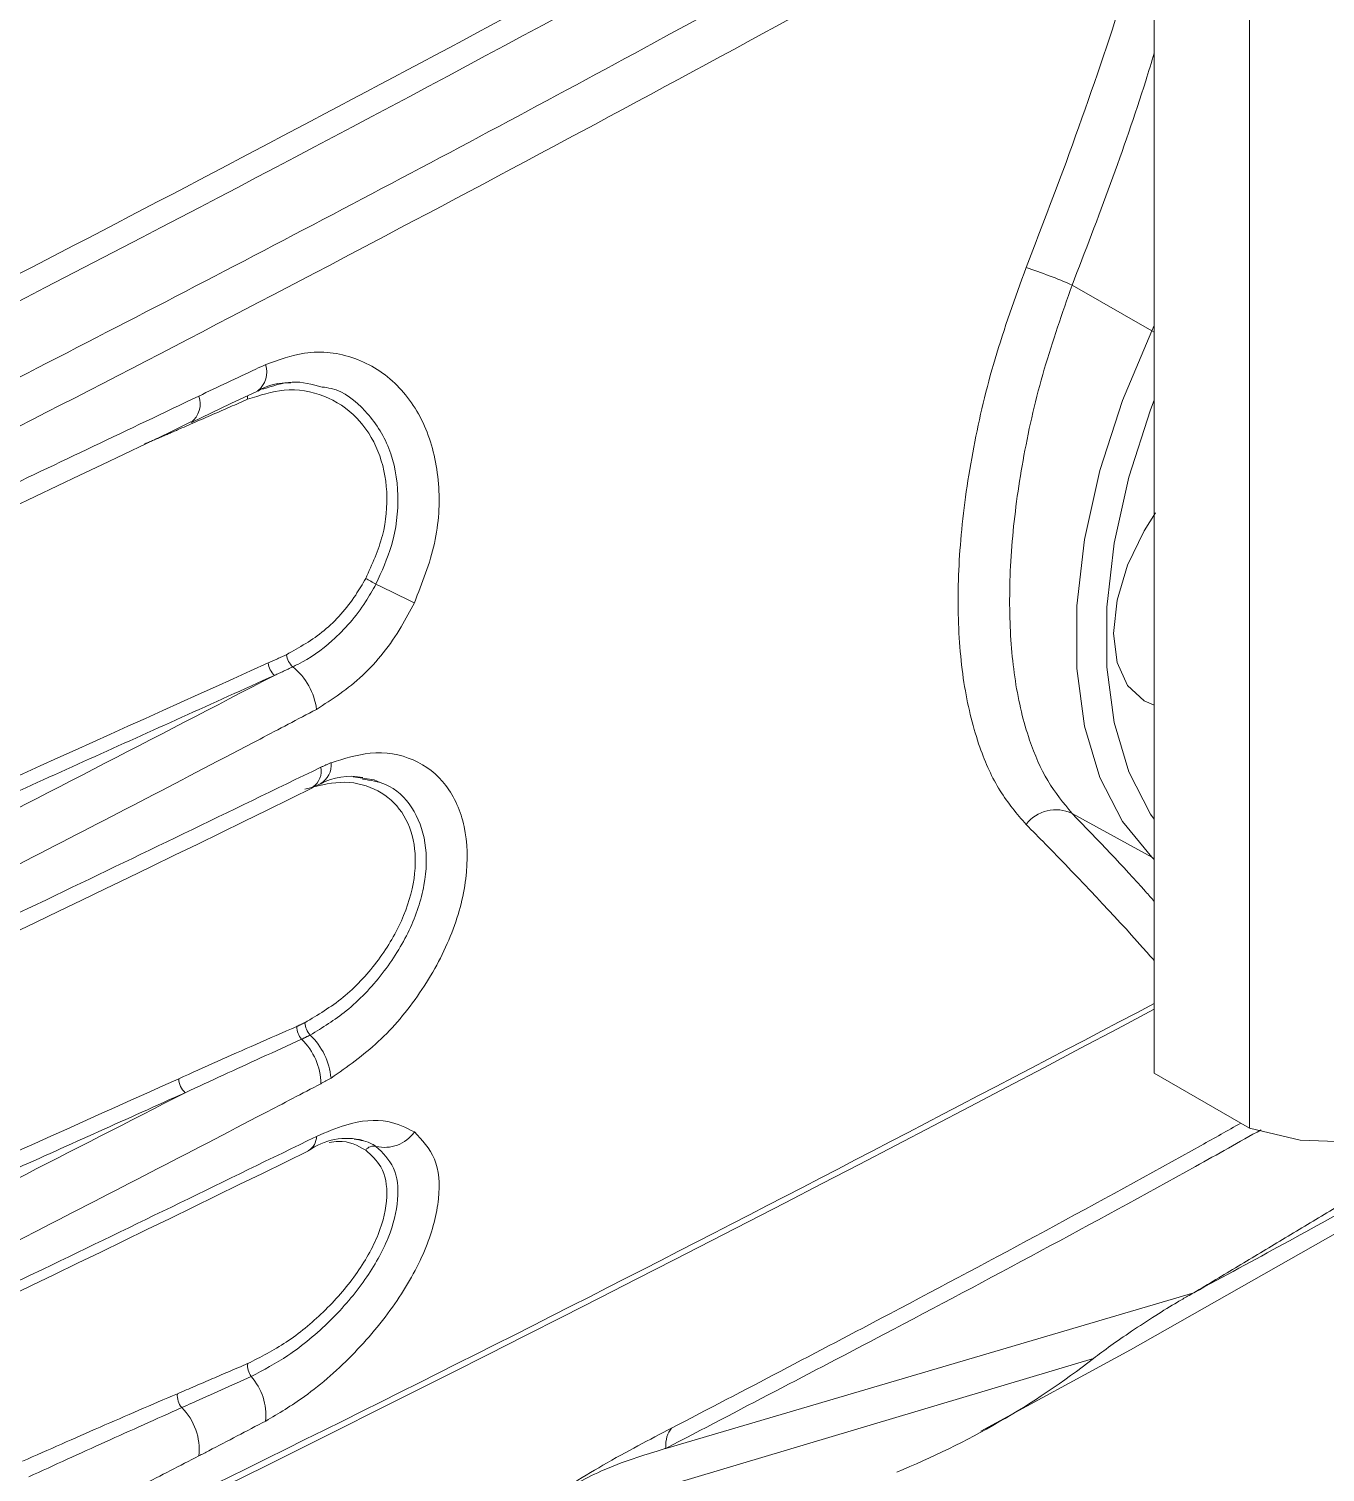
# Model space of a CAD drawing. Extents: x 11 to 120, y 2 to 94.
# Drawn here: x 21.744 to 23.556, y 12.127 to 14.144 of the extents above; entities that cross this region are included whole.
import ezdxf

# ---------------------------------------------------------------- set-up
doc = ezdxf.new("R2010")
doc.units = 0
doc.header["$MEASUREMENT"] = 0
doc.linetypes.add('SLD-Solid', pattern=[0])
doc.layers.add('OBJECT', color=7, linetype='CONTINUOUS')

msp = doc.modelspace()

# ---------------------------------------------------------------- linework, layer by layer
at = {"layer": 'OBJECT', "color": 7, "linetype": 'SLD-Solid', "lineweight": 15}
for p, q in [((23.3171, 20.0114), (23.3171, 12.6849)), ((23.45, 19.9346), (23.45, 12.6081)), ((23.2022, 13.7857), (23.3136, 13.7218)), ((23.3136, 13.7218), (23.3171, 13.7292)), ((23.3171, 13.7199), (23.3136, 13.7218)), ((22.1407, 13.0843), (22.1515, 13.0889)), ((23.2022, 13.0476), (23.3136, 12.9865)), ((23.3171, 12.9849), (23.3136, 12.9865)), ((23.3171, 12.9831), (23.3136, 12.9865)), ((23.3171, 12.6849), (23.45, 12.6081)), ((23.3722, 12.378), (22.6342, 12.1606)), ((23.232, 12.2863), (22.4105, 12.0413))]:
    msp.add_line(p, q, dxfattribs=at)
at = {"layer": 'OBJECT', "color": 7, "linetype": 'SLD-Solid', "lineweight": 15, "flags": 128}
for points in [[(23.3136, 12.9865), (23.2726, 13.0364), (23.241, 13.0978), (23.2196, 13.1695), (23.2088, 13.2499), (23.2088, 13.3374), (23.2196, 13.4303), (23.241, 13.5267), (23.2726, 13.6245), (23.3136, 13.7218)], [(21.9711, 13.5939), (22.0265, 13.6204), (22.0638, 13.6373)], [(23.3171, 13.6248), (23.312, 13.6115), (23.2817, 13.5176), (23.2612, 13.4251), (23.2508, 13.3359), (23.2508, 13.2518), (23.2612, 13.1746), (23.2817, 13.1058), (23.312, 13.0468), (23.3171, 13.0394)], [(23.3186, 13.4676), (23.3027, 13.4425), (23.2796, 13.3944), (23.265, 13.3455), (23.2601, 13.2992), (23.265, 13.2586), (23.2796, 13.2265), (23.3027, 13.2051), (23.3171, 13.1988)], [(23.45, 12.6081), (23.5209, 12.5914), (23.5974, 12.5883), (23.6783, 12.599), (23.7625, 12.6232), (23.8486, 12.6606), (23.9353, 12.7107), (24.0214, 12.7727), (24.1055, 12.8456), (24.1865, 12.9284), (24.263, 13.0198), (24.3339, 13.1184)], [(22.2348, 13.0907), (22.2267, 13.0947), (22.1975, 13.0986)], [(23.0746, 12.1849), (23.284, 12.2984), (23.8116, 12.5975)]]:
    msp.add_lwpolyline(points, dxfattribs=at)
at = {"layer": 'OBJECT', "color": 7, "linetype": 'SLD-Solid', "lineweight": 15}
for centre, radius, start, end in [((22.9347, 13.1771), 0.6648, 66.2705, 72.2063), ((22.0432, 13.6643), 0.0334, 307.7955, 18.2444), ((21.9513, 13.6196), 0.0322, 307.1612, 20.0911), ((22.067, 13.6293), 0.0175, 174.6014, 190.1927), ((22.1048, 13.5708), 0.0784, 86.1257, 121.4784), ((0.5533, 58.0492), 49.3449, 293.16177, 295.72367), ((21.9433, 12.8521), 0.5898, 61.0018, 62.5879), ((28.9169, 27.0651), 15.2426, 243.97574, 244.1997), ((22.1315, 13.2724), 0.0275, 186.2694, 227.0519), ((22.1055, 13.2608), 0.0273, 186.2967, 228.2303), ((22.0576, 13.1825), 0.089, 6.7592, 51.6737), ((22.1254, 13.1069), 0.0273, 305.175, 11.1605), ((22.1371, 13.1149), 0.0295, 298.7871, 7.0021), ((22.1932, 13.014), 0.0855, 78.1663, 119.2417), ((1.5369, 54.9902), 46.6978, 293.35974, 296.18247), ((23.1795, 13.0003), 0.0525, 64.3881, 142.4548), ((-0.1297, 56.8974), 49.9662, 293.71163, 297.98577), ((22.1455, 12.7501), 0.0271, 180.2765, 221.6566), ((22.159, 12.7577), 0.0294, 184.65, 222.1153), ((22.0645, 12.6688), 0.0877, 0.8241, 46.166), ((22.0725, 12.6694), 0.0942, 5.2107, 46.6738), ((21.9803, 12.6775), 0.0268, 180.8636, 228.3879), ((22.2411, 12.6323), 0.0512, 256.6335, 324.6399), ((22.1886, 12.5007), 0.093, 75.8588, 125.4887), ((22.1233, 12.5962), 0.0227, 300.3358, 0.7473), ((22.2261, 12.5686), 0.0143, 77.4617, 142.348), ((-0.3148, 58.2493), 50.892, 293.58937, 296.17559), ((22.0749, 12.2764), 0.0252, 173.7333, 217.1558), ((22.516, 13.2087), 1.1677, 292.1905, 307.8203), ((21.9938, 12.2069), 0.0815, 354.2926, 41.6626), ((21.977, 12.2343), 0.0255, 173.7657, 220.7998), ((21.8997, 12.1591), 0.0824, 353.7726, 45.2391)]:
    msp.add_arc(centre, radius, start, end, dxfattribs=at)
for points, knots in [([(19.8997, 12.9019), (19.9154, 12.9093), (19.994, 12.946), (20.3232, 13.1008), (20.8481, 13.3543), (21.5151, 13.6889), (22.1396, 14.0136), (22.7413, 14.3368), (23.1298, 14.5549), (23.3171, 14.66)], [0, 0, 0, 0, 0.013263, 0.066314, 0.278528, 0.46194, 0.645407, 0.829042, 1, 1, 1, 1]), ([(23.3171, 14.6213), (23.0598, 14.4774), (22.5248, 14.1781), (21.688, 13.7384), (20.8142, 13.2977), (20.2161, 13.0147), (19.917, 12.8732)], [0, 0, 0, 0, 0.235627, 0.490072, 0.744961, 1, 1, 1, 1]), ([(19.9394, 12.7808), (20.2441, 12.9246), (20.8536, 13.2123), (21.7451, 13.6613), (22.5685, 14.093), (23.0849, 14.3815), (23.3171, 14.5112)], [0, 0, 0, 0, 0.261651, 0.523459, 0.785733, 1, 1, 1, 1]), ([(23.3171, 14.4393), (23.3074, 14.4338), (23.196, 14.3713), (22.8793, 14.1957), (22.3618, 13.9157), (21.6558, 13.5476), (20.862, 13.1492), (20.2674, 12.8689), (19.9701, 12.7287)], [0, 0, 0, 0, 0.009053, 0.104095, 0.294186, 0.484334, 0.742094, 1, 1, 1, 1]), ([(23.1379, 13.8101), (23.1505, 13.8427), (23.2135, 14.0057), (23.2727, 14.1805), (23.3145, 14.3238), (23.3171, 14.3326)], [0, 0, 0, 0, 0.189964, 0.950407, 1, 1, 1, 1]), ([(23.3171, 14.1099), (23.3131, 14.097), (23.2797, 13.9872), (23.2386, 13.8801), (23.2022, 13.7857)], [0, 0, 0, 0, 0.117739, 1, 1, 1, 1]), ([(23.1379, 13.0323), (23.1252, 13.0471), (23.0995, 13.0771), (23.0704, 13.1415), (23.0497, 13.2233), (23.0409, 13.3236), (23.0451, 13.4367), (23.0625, 13.5574), (23.0923, 13.6839), (23.1225, 13.7676), (23.1379, 13.8101)], [0, 0, 0, 0, 0.108372, 0.21893, 0.346274, 0.477382, 0.605942, 0.738418, 0.867317, 1, 1, 1, 1]), ([(23.2022, 13.7857), (23.1885, 13.7465), (23.1605, 13.6671), (23.1333, 13.5482), (23.117, 13.4326), (23.1131, 13.3262), (23.121, 13.2299), (23.1397, 13.1525), (23.1667, 13.0907), (23.1903, 13.0621), (23.2022, 13.0476)], [0, 0, 0, 0, 0.128803, 0.261303, 0.390067, 0.522654, 0.650153, 0.78136, 0.889597, 1, 1, 1, 1]), ([(22.075, 13.6747), (22.0931, 13.6813), (22.1355, 13.6966), (22.2015, 13.6879), (22.2613, 13.65), (22.3023, 13.5878), (22.3202, 13.5103), (22.3156, 13.4246), (22.2937, 13.3695), (22.2828, 13.342)], [0, 0, 0, 0, 0.113847, 0.266221, 0.419042, 0.568814, 0.71471, 0.857561, 1, 1, 1, 1]), ([(21.9816, 13.6307), (22.0082, 13.6433), (22.0393, 13.6581), (22.0704, 13.6726), (22.075, 13.6747)], [0, 0, 0, 0, 0.853893, 1, 1, 1, 1]), ([(22.0705, 13.6402), (22.0845, 13.6448), (22.1134, 13.6544), (22.1401, 13.6471), (22.1538, 13.6433)], [0, 0, 0, 0, 0.484319, 1, 1, 1, 1]), ([(19.9722, 12.7196), (19.9999, 12.7315), (20.1385, 12.7909), (20.497, 12.9467), (21.0428, 13.1906), (21.5728, 13.4357), (21.8835, 13.5839), (21.9816, 13.6307)], [0, 0, 0, 0, 0.040495, 0.202477, 0.526502, 0.850527, 1, 1, 1, 1]), ([(22.2148, 13.3757), (22.2238, 13.3956), (22.2417, 13.4354), (22.247, 13.4984), (22.2347, 13.5562), (22.204, 13.6037), (22.158, 13.634), (22.1036, 13.6435), (22.0669, 13.6317), (22.0498, 13.6262)], [0, 0, 0, 0, 0.138029, 0.276201, 0.417078, 0.56297, 0.714021, 0.86692, 1, 1, 1, 1]), ([(22.1538, 13.6433), (22.1581, 13.6428), (22.1816, 13.6397), (22.2166, 13.6114), (22.2506, 13.5604), (22.2633, 13.4936), (22.2554, 13.4262), (22.2372, 13.3858), (22.2292, 13.368)], [0, 0, 0, 0, 0.043972, 0.242662, 0.446625, 0.649161, 0.845233, 1, 1, 1, 1]), ([(22.1042, 13.2694), (22.1221, 13.2795), (22.1579, 13.2995), (22.1944, 13.3408), (22.2103, 13.368), (22.2148, 13.3757)], [0, 0, 0, 0, 0.417952, 0.834104, 1, 1, 1, 1]), ([(22.2292, 13.368), (22.2245, 13.3596), (22.2078, 13.3302), (22.1714, 13.2887), (22.1343, 13.2627), (22.1152, 13.2535), (22.1128, 13.2523)], [0, 0, 0, 0, 0.1657, 0.581558, 0.946738, 1, 1, 1, 1]), ([(22.2828, 13.342), (22.2769, 13.3307), (22.2573, 13.2931), (22.2121, 13.2358), (22.168, 13.2072), (22.146, 13.193)], [0, 0, 0, 0, 0.177217, 0.589279, 1, 1, 1, 1]), ([(20.0079, 12.3232), (20.0159, 12.3268), (20.0557, 12.3449), (20.2233, 12.4205), (20.9055, 12.7284), (21.5558, 13.0219), (22.0784, 13.2578)], [0, 0, 0, 0, 0.011559, 0.057797, 0.242748, 1, 1, 1, 1]), ([(20.0308, 12.2171), (20.3791, 12.3835), (21.0761, 12.7164), (21.7502, 13.0657), (22.0874, 13.2405)], [0, 0, 0, 0, 0.499822, 1, 1, 1, 1]), ([(22.146, 13.193), (22.1197, 13.1792), (21.9883, 13.1101), (21.6449, 12.9318), (21.1107, 12.6614), (20.5471, 12.3851), (20.1954, 12.2183), (20.0631, 12.1556)], [0, 0, 0, 0, 0.038714, 0.19357, 0.503334, 0.813098, 1, 1, 1, 1]), ([(22.1664, 13.1185), (22.1848, 13.1242), (22.226, 13.1369), (22.2836, 13.1265), (22.3302, 13.0903), (22.3563, 13.0316), (22.3587, 12.9574), (22.3367, 12.8755), (22.2931, 12.7959), (22.234, 12.725), (22.1889, 12.6937), (22.1664, 12.678)], [0, 0, 0, 0, 0.092377, 0.205904, 0.319098, 0.43222, 0.545967, 0.660462, 0.7748, 0.887588, 1, 1, 1, 1]), ([(20.0636, 12.1489), (20.0911, 12.1609), (20.2288, 12.2211), (20.5851, 12.3786), (21.1277, 12.6248), (21.6856, 12.8862), (22.0246, 13.0504), (22.1522, 13.1122)], [0, 0, 0, 0, 0.038703, 0.193516, 0.503195, 0.812873, 1, 1, 1, 1]), ([(22.1297, 12.7553), (22.1479, 12.7661), (22.1842, 12.7877), (22.2321, 12.8387), (22.2674, 12.8969), (22.2855, 12.9573), (22.2843, 13.0124), (22.2644, 13.0566), (22.2283, 13.0848), (22.1814, 13.0951), (22.1465, 13.0858), (22.1297, 13.0813)], [0, 0, 0, 0, 0.112979, 0.226062, 0.339335, 0.451495, 0.562085, 0.672053, 0.782914, 0.895436, 1, 1, 1, 1]), ([(22.2103, 13.0957), (22.2215, 13.0939), (22.2499, 13.0895), (22.2818, 13.0581), (22.3011, 13.0089), (22.2996, 12.9482), (22.2783, 12.8838), (22.2398, 12.8224), (22.1905, 12.7706), (22.1543, 12.7484), (22.1372, 12.738)], [0, 0, 0, 0, 0.087543, 0.22138, 0.354327, 0.485696, 0.61635, 0.747832, 0.88087, 1, 1, 1, 1]), ([(23.2022, 13.0476), (23.2384, 13.0101), (23.2796, 12.9675), (23.313, 12.9293), (23.3171, 12.9247)], [0, 0, 0, 0, 0.879087, 1, 1, 1, 1]), ([(23.3171, 12.842), (23.3117, 12.8481), (23.2668, 12.899), (23.2066, 12.9627), (23.1469, 13.0231), (23.1379, 13.0323)], [0, 0, 0, 0, 0.104153, 0.86407, 1, 1, 1, 1]), ([(19.9701, 11.1637), (19.9976, 11.1759), (20.1352, 11.2366), (20.4914, 11.3956), (21.0338, 11.6441), (21.7511, 11.985), (22.5158, 12.3622), (23.0552, 12.6448), (23.3171, 12.782)], [0, 0, 0, 0, 0.023757, 0.118785, 0.308877, 0.498969, 0.756763, 1, 1, 1, 1]), ([(21.9534, 12.6771), (21.9894, 12.6932), (22.0444, 12.7178), (22.0994, 12.7417), (22.1184, 12.75)], [0, 0, 0, 0, 0.653613, 1, 1, 1, 1]), ([(22.1253, 12.7321), (22.1065, 12.7236), (22.0522, 12.699), (21.9979, 12.6739), (21.9625, 12.6575)], [0, 0, 0, 0, 0.346361, 1, 1, 1, 1]), ([(23.9871, 12.7209), (23.9484, 12.6987), (23.8673, 12.6521), (23.7451, 12.5831), (23.621, 12.5139), (23.4968, 12.4455), (23.4142, 12.4008), (23.3722, 12.378)], [0, 0, 0, 0, 0.187126, 0.391336, 0.595144, 0.79397, 1, 1, 1, 1]), ([(20.0189, 11.808), (20.0268, 11.8116), (20.0668, 11.8295), (20.2346, 11.9049), (20.8716, 12.1909), (21.4764, 12.4628), (21.9534, 12.6771)], [0, 0, 0, 0, 0.012391, 0.061957, 0.260221, 1, 1, 1, 1]), ([(22.1522, 12.6701), (22.1259, 12.6563), (21.9941, 12.5875), (21.6498, 12.4097), (21.1144, 12.1401), (20.5492, 11.8645), (20.1965, 11.6981), (20.0636, 11.6355)], [0, 0, 0, 0, 0.038703, 0.193516, 0.503195, 0.812873, 1, 1, 1, 1]), ([(20.0313, 11.7055), (20.3581, 11.8605), (21.0117, 12.1706), (21.6455, 12.4951), (21.9625, 12.6575)], [0, 0, 0, 0, 0.499843, 1, 1, 1, 1]), ([(22.2828, 12.6027), (22.2937, 12.5914), (22.3156, 12.5687), (22.3202, 12.5104), (22.3023, 12.4415), (22.2613, 12.3661), (22.2015, 12.2933), (22.1355, 12.2346), (22.0931, 12.2095), (22.075, 12.1988)], [0, 0, 0, 0, 0.142439, 0.28529, 0.431186, 0.580958, 0.733779, 0.886153, 1, 1, 1, 1]), ([(22.146, 12.5965), (22.1598, 12.6024), (22.1956, 12.6177), (22.2451, 12.6218), (22.2711, 12.6086), (22.2828, 12.6027)], [0, 0, 0, 0, 0.257997, 0.666581, 1, 1, 1, 1]), ([(23.4665, 12.6058), (23.4359, 12.5886), (23.2615, 12.491), (22.984, 12.3428), (22.736, 12.2137), (22.6341, 12.1606)], [0, 0, 0, 0, 0.111502, 0.635105, 1, 1, 1, 1]), ([(22.6424, 12.1889), (22.7442, 12.242), (22.9921, 12.3715), (23.2574, 12.5137), (23.4196, 12.6046), (23.4381, 12.615)], [0, 0, 0, 0, 0.381649, 0.929324, 1, 1, 1, 1]), ([(20.0631, 11.6295), (20.0905, 11.6416), (20.2278, 11.702), (20.5833, 11.8602), (21.1246, 12.1075), (21.681, 12.3699), (22.0188, 12.5345), (22.146, 12.5965)], [0, 0, 0, 0, 0.038714, 0.19357, 0.503334, 0.813098, 1, 1, 1, 1]), ([(22.2292, 12.5825), (22.2386, 12.5735), (22.2575, 12.5554), (22.2625, 12.5092), (22.249, 12.4548), (22.2159, 12.3953), (22.1668, 12.3378), (22.1098, 12.29), (22.072, 12.2702), (22.0548, 12.2611)], [0, 0, 0, 0, 0.139379, 0.278908, 0.421163, 0.568161, 0.719788, 0.872643, 1, 1, 1, 1]), ([(22.2148, 12.5773), (22.2034, 12.5837), (22.1888, 12.5918), (22.168, 12.5885), (22.1636, 12.5878)], [0, 0, 0, 0, 0.790667, 1, 1, 1, 1]), ([(22.1987, 12.5926), (22.2076, 12.5911), (22.2189, 12.5892), (22.2274, 12.5837), (22.2292, 12.5825)], [0, 0, 0, 0, 0.791639, 1, 1, 1, 1]), ([(22.0498, 12.2791), (22.0679, 12.2882), (22.1042, 12.3066), (22.1576, 12.3507), (22.2033, 12.4029), (22.2353, 12.4598), (22.2476, 12.513), (22.2403, 12.5545), (22.2227, 12.5702), (22.2148, 12.5773)], [0, 0, 0, 0, 0.140577, 0.28254, 0.431128, 0.583516, 0.734564, 0.880523, 1, 1, 1, 1]), ([(23.3722, 12.378), (23.3694, 12.3764), (23.3622, 12.3724), (23.3448, 12.3623), (23.3179, 12.3458), (23.2852, 12.3244), (23.2541, 12.3029), (23.2396, 12.2919), (23.232, 12.2863)], [0, 0, 0, 0, 0.061294, 0.157978, 0.353027, 0.568967, 0.775602, 1, 1, 1, 1]), ([(22.0548, 12.2611), (22.0271, 12.2487), (21.9947, 12.2341), (21.9624, 12.2197), (21.9577, 12.2176)], [0, 0, 0, 0, 0.856217, 1, 1, 1, 1]), ([(21.7353, 12.1428), (21.7714, 12.1587), (21.8436, 12.1906), (21.9157, 12.2216), (21.9517, 12.237)], [0, 0, 0, 0, 0.500172, 1, 1, 1, 1]), ([(21.9577, 12.2176), (21.9222, 12.2017), (21.851, 12.1698), (21.7797, 12.1373), (21.744, 12.121)], [0, 0, 0, 0, 0.499804, 1, 1, 1, 1]), ([(22.075, 12.1988), (22.0484, 12.1849), (22.0173, 12.1685), (21.9862, 12.1525), (21.9816, 12.1501)], [0, 0, 0, 0, 0.852454, 1, 1, 1, 1]), ([(22.4051, 12.0391), (22.4127, 12.0455), (22.4278, 12.0584), (22.4614, 12.0834), (22.5024, 12.1111), (22.5666, 12.1496), (22.6113, 12.1728), (22.6424, 12.1889)], [0, 0, 0, 0, 0.13867, 0.277419, 0.423115, 0.599885, 1, 1, 1, 1]), ([(22.6424, 12.1889), (22.6398, 12.1853), (22.6347, 12.1781), (22.6343, 12.1665), (22.6341, 12.1606)], [0, 0, 0, 0, 0.499999, 1, 1, 1, 1]), ([(22.6342, 12.1606), (22.6342, 12.1606), (22.6334, 12.1604), (22.6037, 12.151), (22.5648, 12.1399), (22.5178, 12.1164), (22.493, 12.1018), (22.4779, 12.0922), (22.4551, 12.0766), (22.4324, 12.0599), (22.4164, 12.0468), (22.4105, 12.0413), (22.4105, 12.0413)], [0, 0, 0, 0, 0.000008, 0.011235, 0.408406, 0.550964, 0.581776, 0.700643, 0.724685, 0.86239, 0.999992, 1, 1, 1, 1]), ([(21.9816, 12.1501), (21.9551, 12.1365), (21.8224, 12.0682), (21.4757, 11.892), (20.9363, 11.6251), (20.3979, 11.3676), (20.0743, 11.2177), (19.9722, 11.1704)], [0, 0, 0, 0, 0.040495, 0.202477, 0.526502, 0.850526, 1, 1, 1, 1])]:
    msp.add_open_spline(points, degree=3, knots=knots, dxfattribs=at)
for points in [[(22.0498, 13.6262), (21.9517, 13.5834)], [(21.9517, 13.5834), (21.9052, 13.5634)], [(22.0784, 13.2578), (22.1042, 13.2694)], [(22.1128, 13.2523), (22.0874, 13.2405)], [(22.0874, 13.2405), (20.0168, 12.3059)], [(22.1522, 13.1122), (22.1664, 13.1185)], [(22.1184, 12.75), (22.1297, 12.7553)], [(22.1372, 12.738), (22.1253, 12.7321)], [(22.1664, 12.678), (22.1522, 12.6701)], [(23.3722, 12.378), (23.8688, 12.6756)], [(21.9625, 12.6575), (20.0279, 11.7881)], [(21.9517, 12.237), (22.0498, 12.2791)], [(22.6341, 12.1606), (22.6342, 12.1606)]]:
    msp.add_open_spline(points, degree=1, dxfattribs=at)

doc.saveas('drawing.dxf')
